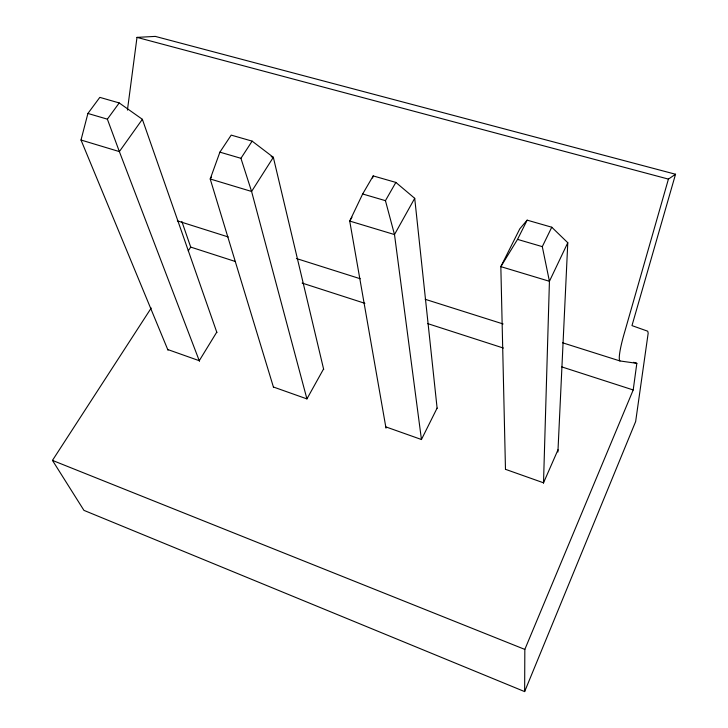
<?xml version="1.0" encoding="UTF-8"?>
<svg xmlns="http://www.w3.org/2000/svg" width="728" height="728" viewBox="0 0 728 728"><rect width="100%" height="100%" fill="white"/><g stroke="black" fill="none" stroke-linecap="round" stroke-linejoin="round"><path stroke-width="1.09" d="M151.215 308.035L52.462 460.396L83.938 510.364L524.642 691.6L524.833 649.412L633.205 389.962L636.827 363.327L633.578 362.307M543.507 483.174L549.431 281.29L542.296 246.637L551.76 227.218L527.154 220.147L519.801 228.81L500.837 266.639L505.478 469.451M557.912 452.033L567.785 242.733L551.76 227.218M127.427 110.101L137.001 37.383L155.301 36.4L675.538 174.247L631.977 325.607L647.738 331.213L648.175 333.178L635.653 421.539L524.642 691.6M168.004 350.204L81.008 140.022L87.906 113.459L99.818 97.37L119.21 102.939L142.36 119.301L216.917 332.587M675.538 174.247L668.422 179.097L624.933 331.113A37.465 4.941 -71.8 0 0 619.992 360.961L636.827 363.327M372.59 178.042L373.2 175.912L395.859 182.419L414.714 198.316L437.119 408.244M323.696 369.478L273.337 157.303L252.134 141.132L231.204 135.117L219.901 152.152L210.21 178.988L273.537 387.433M558.012 449.786L543.525 482.81L505.469 469.314M567.785 242.733L549.431 281.29L500.837 266.639L517.535 239.385L527.154 220.147M373.2 175.912L362.662 193.985L349.722 221.066L386.004 428.155M385.776 426.863L421.448 439.512L437.109 408.099M273.409 387.005L306.925 398.899L323.569 368.959M414.714 198.316L394.494 234.562L421.457 439.585M351.97 217.217L349.722 221.066L394.494 234.562L385.44 200.664L395.859 182.419M216.762 332.132L199.263 360.706L167.722 349.522M188.243 250.905L190.709 247.092L181.882 221.558M306.925 398.889L251.588 191.464L240.932 158.313L252.134 141.132M211.439 177.122L210.21 178.988L251.588 191.464L273.337 157.303L271.18 156.675M142.36 119.301L119.365 151.588L199.481 361.297M81.008 140.022L119.365 151.588L107.371 119.164L119.21 102.939M137.001 37.383L668.422 179.097M87.906 113.459L107.371 119.164M219.901 152.152L240.932 158.313M362.662 193.985L385.44 200.664M517.535 239.385L542.296 246.637M177.332 220.839L228.201 236.946M296.387 258.522L360.242 278.742M425.179 299.29L503.103 323.96M562.626 342.806L619.992 360.961M190.709 247.092L235.071 261.416M302.147 283.074L364.901 303.33M427.645 323.596L503.385 348.048M561.807 366.912L633.205 389.962M52.462 460.396L524.833 649.412"/></g></svg>
